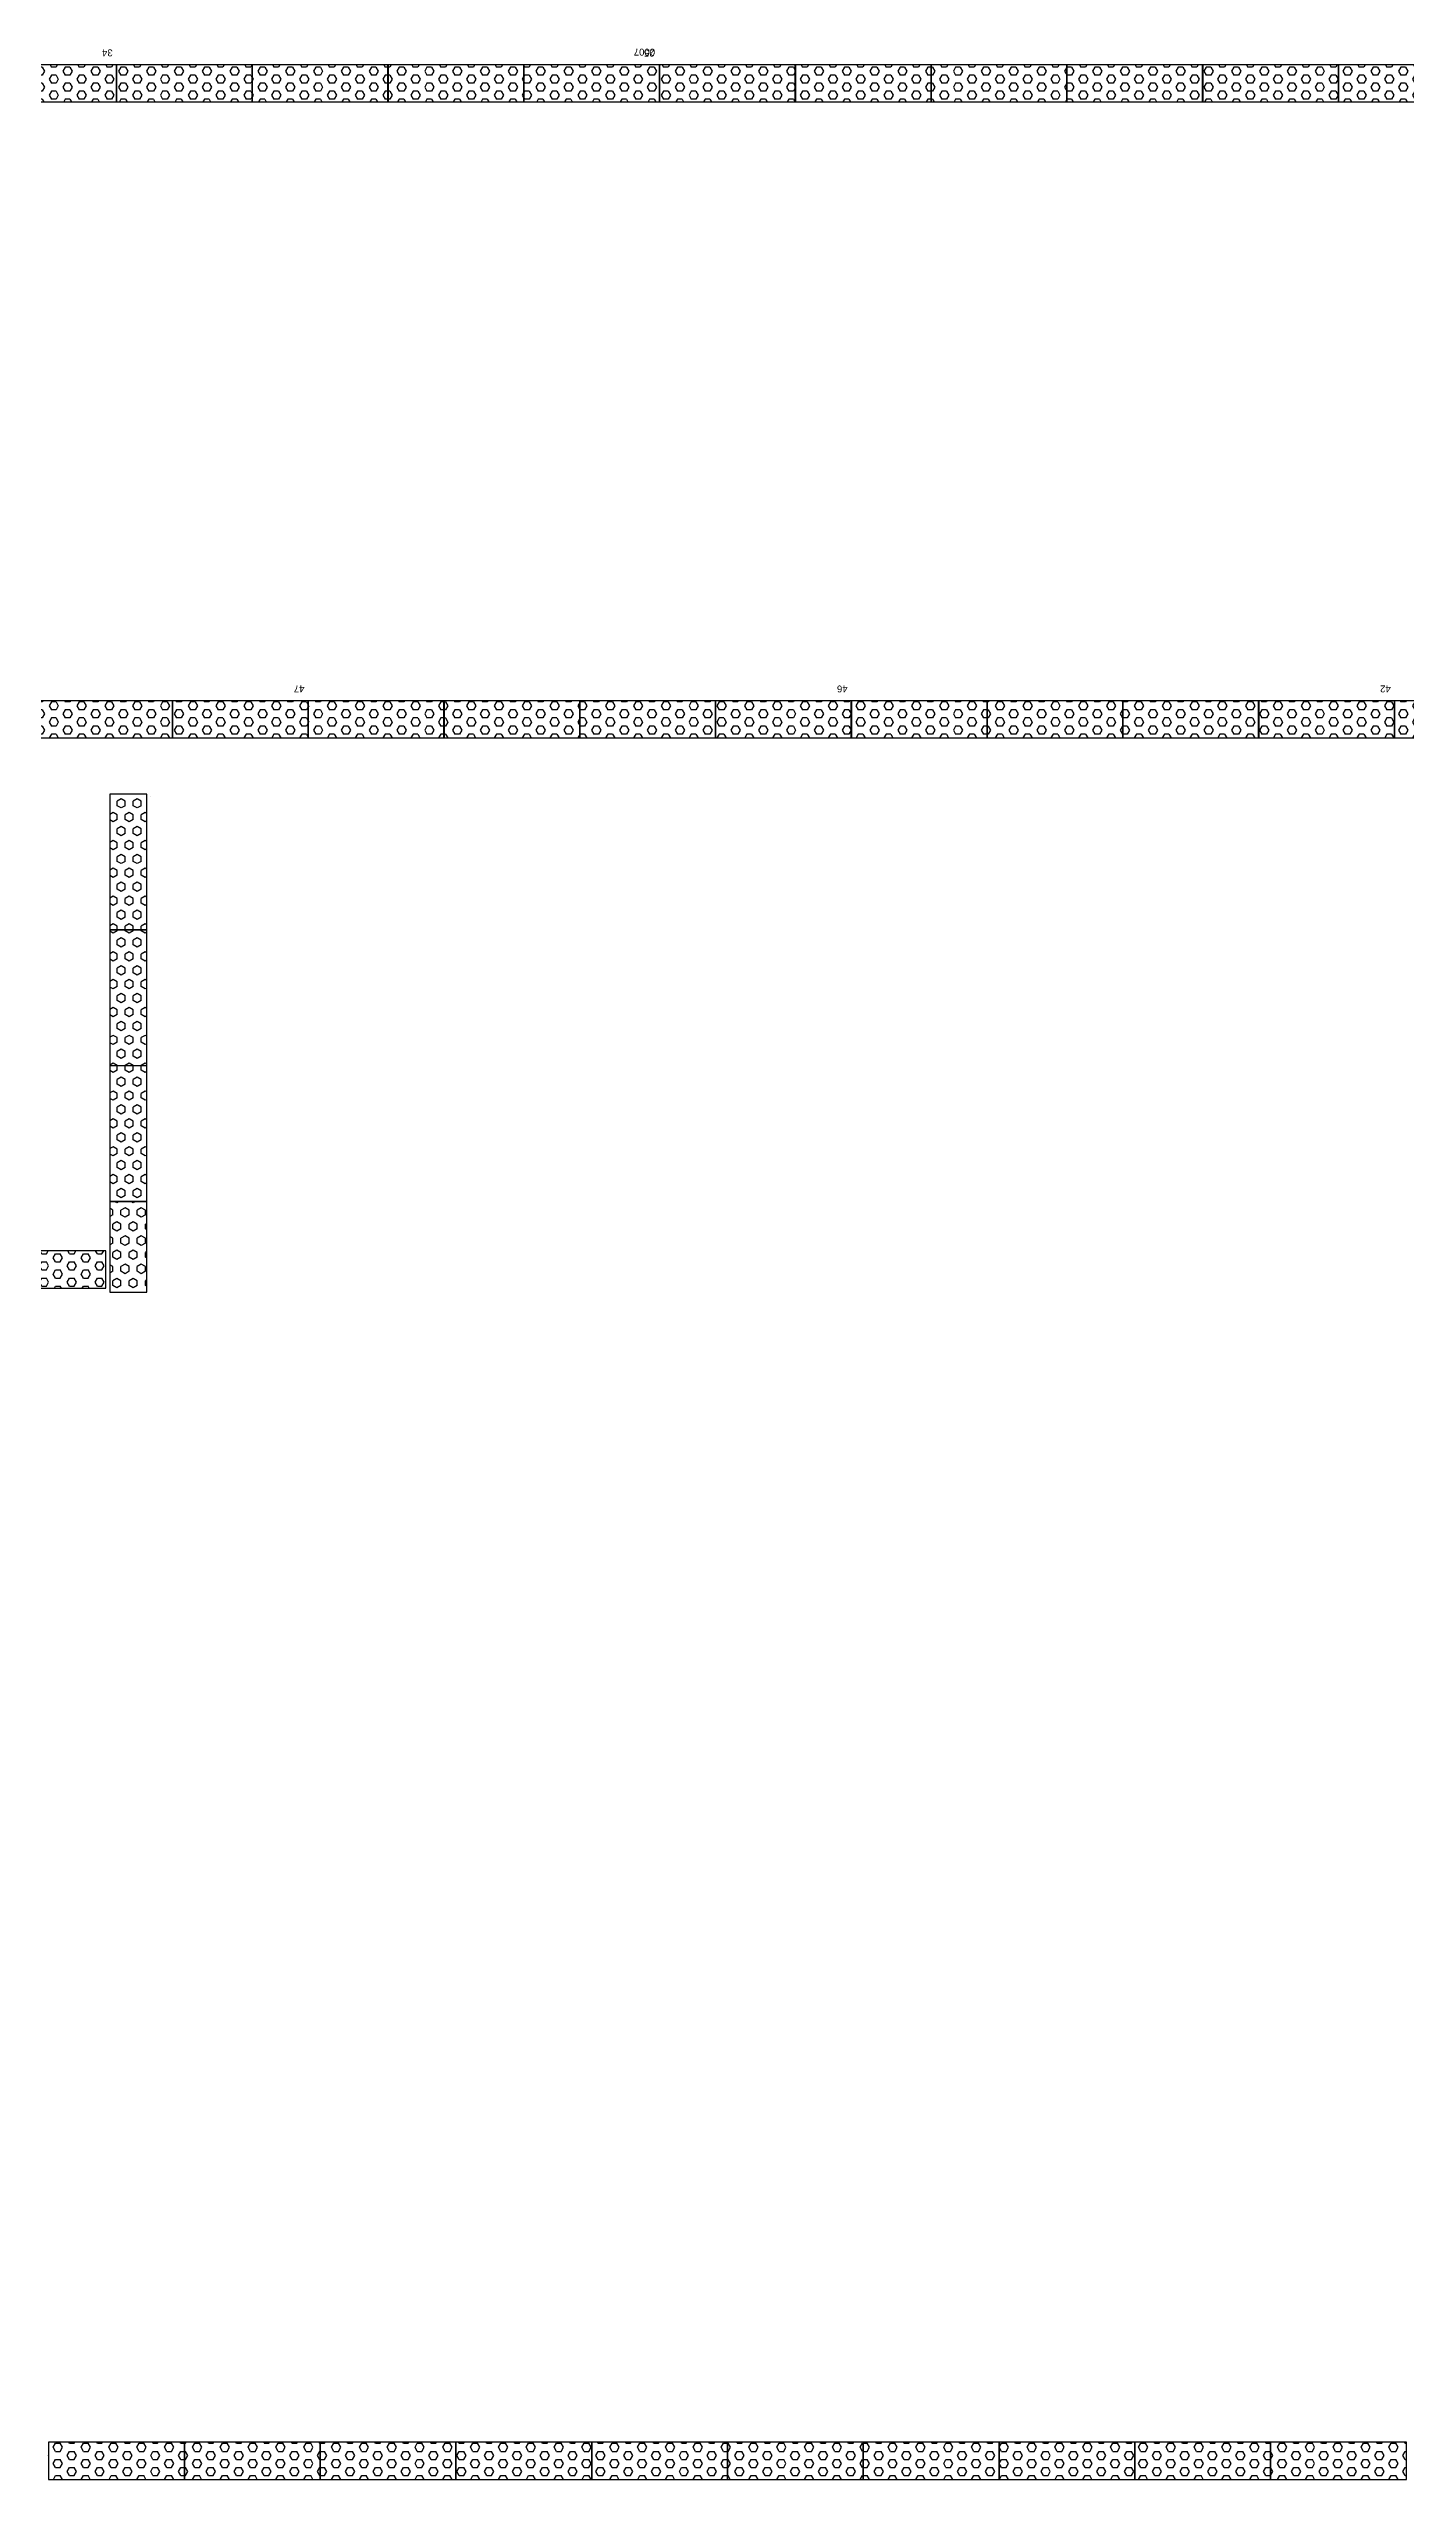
# Model space of a CAD drawing. Header units: millimetres. Extents: x 31568 to 240104, y 7702 to 61692.
# Drawn here: x 100872 to 119172, y 7921 to 40664 of the extents above; entities that cross this region are included whole.
import ezdxf

# ---------------------------------------------------------------- set-up
doc = ezdxf.new("R2010")
doc.units = ezdxf.units.MM
for name, color, linetype in [('게이트웨이', 140, 'Continuous'), ('노드', 2, 'Continuous'), ('발판500×1219', 175, 'Continuous'), ('발판500×1829', 131, 'Continuous')]:
    doc.layers.add(name, color=color, linetype=linetype)
doc.styles.get("Standard").update_dxf_attribs({"font": 'arial.ttf'})

# ---------------------------------------------------------------- blocks, each defined once
blk = doc.blocks.new('b500×1829')
at = {"layer": '발판500×1829', "linetype": 'ByBlock'}
h = blk.add_hatch(dxfattribs=at)
h.set_pattern_fill('HEX', color=256, scale=500, style=0)
h.set_pattern_definition([(0, (-371158.89, -112728.83), (0, 108.253175), [62.5, -125]), (120, (-371158.89, -112728.83), (-93.75, -54.126588), [62.5, -125]), (60, (-371096.39, -112728.83), (-93.75, 54.126588), [62.5, -125])])
h.paths.add_polyline_path([(0, -250), (1829, -250), (1829, 250), (0, 250)])
at = {"layer": '발판500×1829', "linetype": 'ByBlock', "ltscale": 2}
blk.add_lwpolyline([(0, -250), (1829, -250), (1829, 250), (0, 250)], close=True, dxfattribs=at)
blk = doc.blocks.new('518')
at = {"layer": '발판500×1829', "linetype": 'ByBlock', "ltscale": 2}
blk.add_blockref('b500×1829', (0, 0), dxfattribs=at)
blk = doc.blocks.new('발판500x1825')
at = {"layer": '발판500×1829'}
blk.add_blockref('518', (1, -305, 48), dxfattribs=at)
blk = doc.blocks.new('38x18x6')
for p in [(0, 0, 2609), (0, 0, 709)]:
    blk.add_blockref('발판500x1825', p)
blk = doc.blocks.new('19x18x6')
blk.add_blockref('발판500x1825', (0, 0, 709))
blk = doc.blocks.new('38x18x6_14')
for p in [(0, 0, 2134), (0, 0, 234)]:
    blk.add_blockref('발판500x1825', p)
blk = doc.blocks.new('A$Ce74f6398')
at = {"layer": '발판500×1829', "linetype": 'ByBlock', "ltscale": 2}
blk.add_blockref('b500×1829', (-1828, 305, 41), dxfattribs=at)
blk = doc.blocks.new('38x18x6_H')
blk.add_line((1797, -610, 728), (1797, -610, 698))
blk.add_blockref('A$Ce74f6398', (1829, -610, 2616))
at = {"layer": '발판500×1829', "linetype": 'ByBlock', "ltscale": 2}
blk.add_blockref('b500×1829', (1, -305, 757), dxfattribs=at)
blk = doc.blocks.new('b500×1219')
at = {"layer": '발판500×1219', "linetype": 'ByBlock'}
h = blk.add_hatch(dxfattribs=at)
h.set_pattern_fill('HEX', color=256, scale=20, style=0)
h.paths.add_polyline_path([(0, -250), (1219, -250), (1219, 250), (0, 250)])
at = {"layer": '발판500×1219', "linetype": 'ByBlock', "ltscale": 2}
blk.add_lwpolyline([(0, -250), (1219, -250), (1219, 250), (0, 250)], close=True, dxfattribs=at)
blk = doc.blocks.new('512')
at = {"layer": '발판500×1219', "linetype": 'ByBlock', "ltscale": 2}
blk.add_blockref('b500×1219', (0, 0), dxfattribs=at)
blk = doc.blocks.new('발판500×1219')
at = {"layer": '발판500×1219'}
blk.add_blockref('512', (1, -305, 48), dxfattribs=at)
blk = doc.blocks.new('38x12x6_복합26')
for p in [(0, 0, 699), (0, 0, 2599)]:
    blk.add_blockref('발판500×1219', p)

msp = doc.modelspace()

# ---------------------------------------------------------------- block references
for name, p, rotation in [('38x18x6_14', (101786, 39891, 10360), 180), ('38x18x6_14', (101786, 39891, 14160), 180), ('38x18x6_14', (101786, 39891, 17960), 180), ('38x18x6_14', (101786, 39891, 21760), 180), ('38x18x6_14', (101786, 39891, 25560), 180), ('38x18x6_14', (103616, 39891, 10360), 180), ('38x18x6_14', (103616, 39891, 14160), 180), ('38x18x6_14', (103616, 39891, 17960), 180), ('38x18x6_14', (103616, 39891, 21760), 180), ('38x18x6_14', (103616, 39891, 25560), 180), ('38x18x6_14', (105446, 39891, 10360), 180), ('38x18x6_14', (105446, 39891, 14160), 180), ('38x18x6_14', (105446, 39891, 17960), 180), ('38x18x6_14', (105446, 39891, 21760), 180), ('38x18x6_14', (105446, 39891, 25560), 180), ('38x18x6_14', (107276, 39891, 10360), 180), ('38x18x6_14', (107276, 39891, 14160), 180), ('38x18x6_14', (107276, 39891, 17960), 180), ('38x18x6_14', (107276, 39891, 21760), 180), ('38x18x6_14', (107276, 39891, 25560), 180), ('38x18x6_14', (109106, 39891, 10360), 180), ('38x18x6_14', (109106, 39891, 14160), 180), ('38x18x6_14', (109106, 39891, 17960), 180), ('38x18x6_14', (109106, 39891, 21760), 180), ('38x18x6_14', (109106, 39891, 25560), 180), ('38x18x6_14', (110936, 39891, 10360), 180), ('38x18x6_14', (110936, 39891, 14160), 180), ('38x18x6_14', (110936, 39891, 17960), 180), ('38x18x6_14', (110936, 39891, 21760), 180), ('38x18x6_14', (110936, 39891, 25560), 180), ('38x18x6_14', (112766, 39891, 10360), 180), ('38x18x6_14', (112766, 39891, 14160), 180), ('38x18x6_14', (112766, 39891, 17960), 180), ('38x18x6_14', (112766, 39891, 21760), 180), ('38x18x6_14', (112766, 39891, 25560), 180), ('38x18x6_14', (114596, 39891, 10360), 180), ('38x18x6_14', (114596, 39891, 14160), 180), ('38x18x6_14', (114596, 39891, 17960), 180), ('38x18x6_14', (114596, 39891, 21760), 180), ('38x18x6_14', (114596, 39891, 25560), 180), ('38x18x6_14', (116426, 39891, 10360), 180), ('38x18x6_14', (116426, 39891, 14160), 180), ('38x18x6_14', (116426, 39891, 17960), 180), ('38x18x6_14', (116426, 39891, 21760), 180), ('38x18x6_14', (116426, 39891, 25560), 180), ('38x18x6_14', (118256, 39891, 10360), 180), ('38x18x6_14', (118256, 39891, 14160), 180), ('38x18x6_14', (118256, 39891, 17960), 180), ('38x18x6_14', (118256, 39891, 21760), 180), ('38x18x6_14', (118256, 39891, 25560), 180), ('38x18x6_14', (120086, 39891, 10360), 180), ('38x18x6_14', (120086, 39891, 14160), 180), ('38x18x6_14', (120086, 39891, 17960), 180), ('38x18x6_14', (120086, 39891, 21760), 180), ('38x18x6_14', (120086, 39891, 25560), 180), ('38x18x6', (102541, 31323, 27060), 180), ('38x18x6', (102541, 31323, 30860), 180), ('38x18x6', (102541, 31323, 34660), 180), ('38x18x6', (102541, 31323, 38460), 180), ('38x18x6', (104371, 31323, 27060), 180), ('38x18x6', (104371, 31323, 30860), 180), ('38x18x6', (104371, 31323, 34660), 180), ('38x18x6', (104371, 31323, 38460), 180), ('38x18x6', (106201, 31323, 27060), 180), ('38x18x6', (106201, 31323, 30860), 180), ('38x18x6', (106201, 31323, 34660), 180), ('38x18x6', (106201, 31323, 38460), 180), ('38x18x6', (108031, 31323, 27060), 180), ('38x18x6', (108031, 31323, 30860), 180), ('38x18x6', (108031, 31323, 34660), 180), ('38x18x6', (108031, 31323, 38460), 180), ('38x18x6', (109861, 31323, 27060), 180), ('38x18x6', (109861, 31323, 30860), 180), ('38x18x6', (109861, 31323, 34660), 180), ('38x18x6', (109861, 31323, 38460), 180), ('38x18x6', (111691, 31323, 27060), 180), ('38x18x6', (111691, 31323, 30860), 180), ('38x18x6', (111691, 31323, 34660), 180), ('38x18x6', (111691, 31323, 38460), 180), ('38x18x6', (113521, 31323, 27060), 180), ('38x18x6', (113521, 31323, 30860), 180), ('38x18x6', (113521, 31323, 34660), 180), ('38x18x6', (113521, 31323, 38460), 180), ('38x18x6', (115351, 31323, 27060), 180), ('38x18x6', (115351, 31323, 30860), 180), ('38x18x6', (115351, 31323, 34660), 180), ('38x18x6', (115351, 31323, 38460), 180), ('38x18x6', (117181, 31323, 27060), 180), ('38x18x6', (117181, 31323, 30860), 180), ('38x18x6', (117181, 31323, 34660), 180), ('38x18x6', (117181, 31323, 38460), 180), ('38x18x6', (119011, 31323, 27060), 180), ('38x18x6', (119011, 31323, 30860), 180), ('38x18x6', (119011, 31323, 34660), 180), ('38x18x6', (119011, 31323, 38460), 180), ('38x18x6', (120841, 31323, 27060), 180), ('38x18x6', (120841, 31323, 30860), 180), ('38x18x6', (120841, 31323, 34660), 180), ('38x18x6', (120841, 31323, 38460), 180), ('38x18x6_H', (101641, 28793, 38260), 90), ('38x18x6', (101641, 26963, 38260), 90), ('38x18x6', (101641, 25133, 38260), 90), ('38x12x6_복합26', (101641, 23913, 38260), 90)]:
    msp.add_blockref(name, p, dxfattribs=dict(rotation=rotation))
for name, p in [('38x18x6', (99811, 24523, 38260)), ('38x18x6', (100871, 8476, 2610)), ('38x18x6', (100871, 8476, 6410)), ('19x18x6', (100871, 8476, 10210)), ('38x18x6', (100871, 8476, 12110)), ('38x18x6', (100871, 8476, 15910)), ('38x18x6', (100871, 8476, 19710)), ('38x18x6', (100871, 8476, 23510)), ('38x18x6', (100871, 8476, 27310)), ('38x18x6', (100871, 8476, 31110)), ('38x18x6', (100871, 8476, 34910)), ('19x18x6', (100871, 8476, 38710)), ('38x18x6', (102701, 8476, 2610)), ('38x18x6', (102701, 8476, 6410)), ('19x18x6', (102701, 8476, 10210)), ('38x18x6', (102701, 8476, 12110)), ('38x18x6', (102701, 8476, 15910)), ('38x18x6', (102701, 8476, 19710)), ('38x18x6', (102701, 8476, 23510)), ('38x18x6', (102701, 8476, 27310)), ('38x18x6', (102701, 8476, 31110)), ('38x18x6', (102701, 8476, 34910)), ('19x18x6', (102701, 8476, 38710)), ('38x18x6', (104531, 8476, 2610)), ('38x18x6', (104531, 8476, 6410)), ('19x18x6', (104531, 8476, 10210)), ('38x18x6', (104531, 8476, 12110)), ('38x18x6', (104531, 8476, 15910)), ('38x18x6', (104531, 8476, 19710)), ('38x18x6', (104531, 8476, 23510)), ('38x18x6', (104531, 8476, 27310)), ('38x18x6', (104531, 8476, 31110)), ('38x18x6', (104531, 8476, 34910)), ('19x18x6', (104531, 8476, 38710)), ('38x18x6', (106361, 8476, 2610)), ('38x18x6', (106361, 8476, 6410)), ('19x18x6', (106361, 8476, 10210)), ('38x18x6', (106361, 8476, 12110)), ('38x18x6', (106361, 8476, 15910)), ('38x18x6', (106361, 8476, 19710)), ('38x18x6', (106361, 8476, 23510)), ('38x18x6', (106361, 8476, 27310)), ('38x18x6', (106361, 8476, 31110)), ('38x18x6', (106361, 8476, 34910)), ('19x18x6', (106361, 8476, 38710)), ('38x18x6', (108191, 8476, 2610)), ('38x18x6', (108191, 8476, 6410)), ('19x18x6', (108191, 8476, 10210)), ('38x18x6', (108191, 8476, 12110)), ('38x18x6', (108191, 8476, 15910)), ('38x18x6', (108191, 8476, 19710)), ('38x18x6', (108191, 8476, 23510)), ('38x18x6', (108191, 8476, 27310)), ('38x18x6', (108191, 8476, 31110)), ('38x18x6', (108191, 8476, 34910)), ('19x18x6', (108191, 8476, 38710)), ('38x18x6', (110021, 8476, 2610)), ('38x18x6', (110021, 8476, 6410)), ('19x18x6', (110021, 8476, 10210)), ('38x18x6', (110021, 8476, 12110)), ('38x18x6', (110021, 8476, 15910)), ('38x18x6', (110021, 8476, 19710)), ('38x18x6', (110021, 8476, 23510)), ('38x18x6', (110021, 8476, 27310)), ('38x18x6', (110021, 8476, 31110)), ('38x18x6', (110021, 8476, 34910)), ('19x18x6', (110021, 8476, 38710)), ('38x18x6', (111851, 8476, 2610)), ('38x18x6', (111851, 8476, 6410)), ('19x18x6', (111851, 8476, 10210)), ('38x18x6', (111851, 8476, 12110)), ('38x18x6', (111851, 8476, 15910)), ('38x18x6', (111851, 8476, 19710)), ('38x18x6', (111851, 8476, 23510)), ('38x18x6', (111851, 8476, 27310)), ('38x18x6', (111851, 8476, 31110)), ('38x18x6', (111851, 8476, 34910)), ('19x18x6', (111851, 8476, 38710)), ('38x18x6', (113681, 8476, 2610)), ('38x18x6', (113681, 8476, 6410)), ('19x18x6', (113681, 8476, 10210)), ('38x18x6', (113681, 8476, 12110)), ('38x18x6', (113681, 8476, 15910)), ('38x18x6', (113681, 8476, 19710)), ('38x18x6', (113681, 8476, 23510)), ('38x18x6', (113681, 8476, 27310)), ('38x18x6', (113681, 8476, 31110)), ('38x18x6', (113681, 8476, 34910)), ('19x18x6', (113681, 8476, 38710)), ('38x18x6', (115511, 8476, 2610)), ('38x18x6', (115511, 8476, 6410)), ('19x18x6', (115511, 8476, 10210)), ('38x18x6', (115511, 8476, 12110)), ('38x18x6', (115511, 8476, 15910)), ('38x18x6', (115511, 8476, 19710)), ('38x18x6', (115511, 8476, 23510)), ('38x18x6', (115511, 8476, 27310)), ('38x18x6', (115511, 8476, 31110)), ('38x18x6', (115511, 8476, 34910)), ('19x18x6', (115511, 8476, 38710)), ('38x18x6', (117341, 8476, 2610)), ('38x18x6', (117341, 8476, 6410)), ('19x18x6', (117341, 8476, 10210)), ('38x18x6', (117341, 8476, 12110)), ('38x18x6', (117341, 8476, 15910)), ('38x18x6', (117341, 8476, 19710)), ('38x18x6', (117341, 8476, 23510)), ('38x18x6', (117341, 8476, 27310)), ('38x18x6', (117341, 8476, 31110)), ('38x18x6', (117341, 8476, 34910)), ('19x18x6', (117341, 8476, 38710))]:
    msp.add_blockref(name, p)

# ---------------------------------------------------------------- texts
at = {"layer": '게이트웨이'}
msp.add_text('0007', height=92.8, rotation=180, dxfattribs=at).set_placement((109046, 40663, 27590))
at = {"layer": '노드'}
for s, p in [('34', (101736, 40653, 20015)), ('25', (109039, 40650, 20008)), ('47', (104321, 32085, 33390)), ('46', (111641, 32085, 33390)), ('42', (118961, 32085, 33383))]:
    msp.add_text(s, height=92.8, rotation=180, dxfattribs=at).set_placement(p)

doc.saveas('drawing.dxf')
